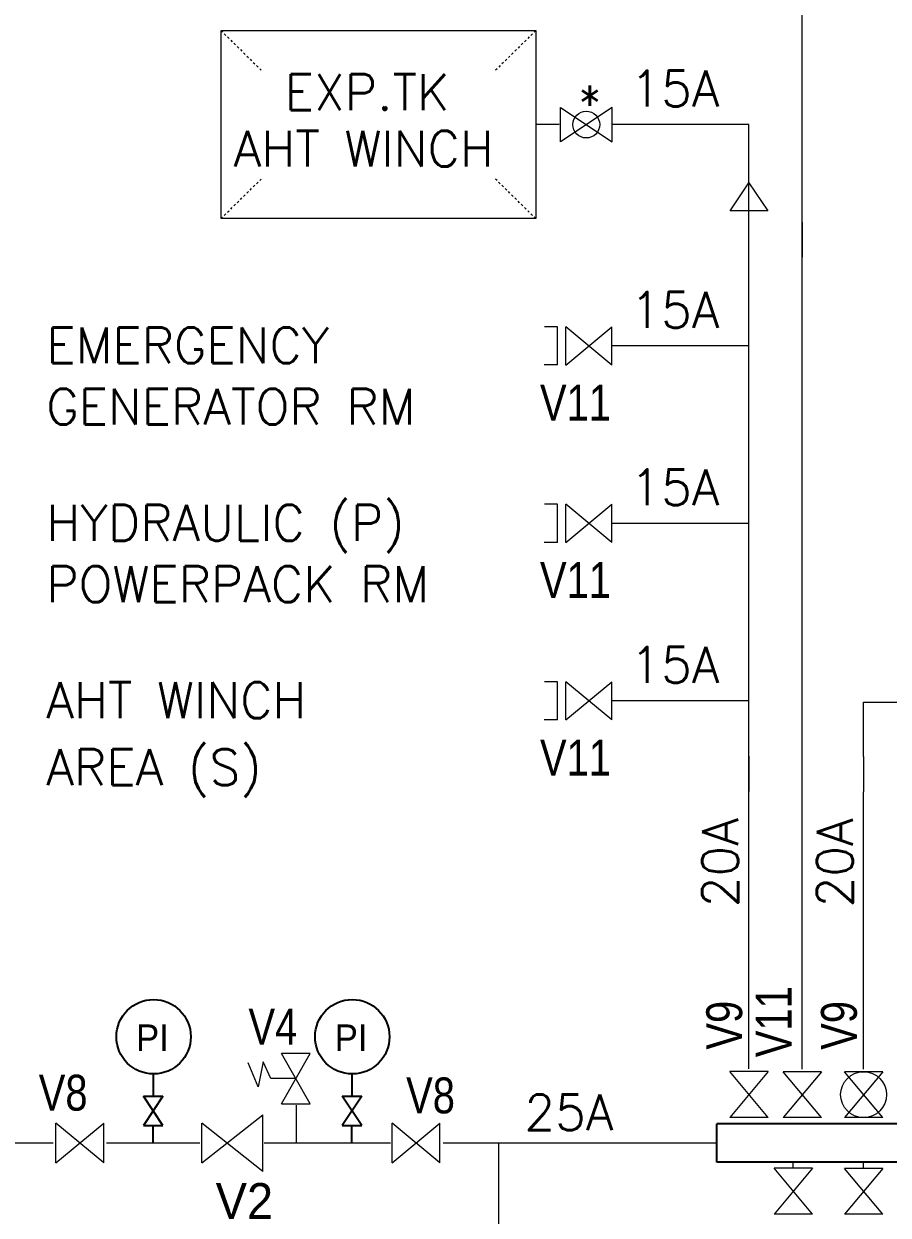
# Model space of a CAD drawing. Extents: x 475189 to 476029, y 1007718 to 1008015.
# Drawn here: x 475831.2 to 475869.4, y 1007784 to 1007836.6 of the extents above; entities that cross this region are included whole.
import ezdxf
from ezdxf.enums import TextEntityAlignment as Align

# ---------------------------------------------------------------- set-up
doc = ezdxf.new("R2010")
doc.units = 0
doc.header["$LTSCALE"] = 4
doc.header["$MEASUREMENT"] = 0
doc.linetypes.add('AUSGEZOGEN', pattern=[0])
doc.linetypes.add('CENTER', pattern=[2, 1.25, -0.25, 0.25, -0.25])
doc.layers.get('0').update_dxf_attribs({"linetype": 'CONTINUOUS', "lineweight": 0})
for name, color, linetype in [('1', 7, 'CONTINUOUS'), ('2', 3, 'AUSGEZOGEN'), ('25', 3, 'AUSGEZOGEN'), ('35', 7, 'AUSGEZOGEN'), ('50', 4, 'AUSGEZOGEN')]:
    doc.layers.add(name, color=color, linetype=linetype)
doc.layers.add('R.B', color=6, linetype='CONTINUOUS', lineweight=0)
doc.styles.add('ROMANS', font='ROMANS.SHX')
doc.styles.get("Standard").update_dxf_attribs({"font": '', "width": 0.95, "height": 200})
doc.styles.get('Standard').set_extended_font_data('Gulim')

# ---------------------------------------------------------------- blocks, each defined once
blk = doc.blocks.new('A$C07fd2cc2')
at = {"color": 8}
for p, q in [((22416.5, 6342.6), (22416.5, 12911.2)), ((19987.5, 10683.1), (21302.8, 10683.1)), ((19987.5, 9897.4), (19987.5, 10683.1)), ((21302.8, 10683.1), (21302.8, 9897.4)), ((21406, 10218.2), (21406, 10362.2)), ((21406, 10362.2), (21622, 10218.2)), ((21622, 10362.2), (21406, 10218.2)), ((21622, 10218.2), (21622, 10362.2)), ((21400.1, 10290.2), (21302.8, 10290.2)), ((22193.6, 10290.2), (21618.9, 10290.2)), ((22193.6, 7397.7), (22193.6, 10290.2)), ((22115, 9929.7), (22193.6, 10047.5)), ((22193.6, 10047.5), (22272.1, 9929.7)), ((22272.1, 9929.7), (22115, 9929.7)), ((21302.8, 9897.4), (19987.5, 9897.4)), ((22416.5, 9883), (22416.5, 9735.8)), ((21393.3, 9445.6), (21339.3, 9445.6)), ((21393.3, 9285.9), (21393.3, 9445.6)), ((21621.2, 9285.5), (21429.2, 9445.5)), ((21429.2, 9285.5), (21621.2, 9445.5)), ((21429.2, 9285.5), (21429.2, 9445.5)), ((21621.2, 9285.5), (21621.2, 9445.5)), ((22193.6, 9365.5), (21621.2, 9365.5)), ((21393.3, 9285.9), (21338.3, 9285.9)), ((21393.3, 8703.8), (21339.3, 8703.8)), ((21393.3, 8544.1), (21393.3, 8703.8)), ((21429.2, 8543.8), (21429.2, 8703.8)), ((21429.2, 8543.8), (21621.2, 8703.8)), ((21621.2, 8543.8), (21429.2, 8703.8)), ((21621.2, 8543.8), (21621.2, 8703.8)), ((22193.6, 8623.8), (21621.2, 8623.8)), ((21393.3, 8544.1), (21338.3, 8544.1)), ((21393.3, 7962), (21339.3, 7962)), ((21393.3, 7802.3), (21393.3, 7962)), ((21621.2, 7802), (21429.2, 7962)), ((21429.2, 7802), (21621.2, 7962)), ((21429.2, 7802), (21429.2, 7962)), ((21621.2, 7802), (21621.2, 7962)), ((22193.6, 7882), (21621.2, 7882)), ((22672.9, 7876.7), (28419.1, 7876.7)), ((22672.9, 7649.3), (22672.9, 7876.7)), ((21393.3, 7802.3), (21338.3, 7802.3)), ((22193.6, 7650.2), (22193.6, 7503)), ((22672.9, 7649.3), (22672.9, 7502.2)), ((22672.9, 6342.6), (22672.9, 7502.2)), ((22193.6, 6343.5), (22193.6, 7397.7)), ((20164, 6373.6), (20142.9, 6269)), ((20196.3, 6302.9), (20164, 6373.6)), ((20360.5, 6197.9), (20240.5, 6407.9)), ((20240.5, 6197.9), (20360.5, 6407.9)), ((20360.5, 6407.9), (20240.5, 6407.9)), ((20142.9, 6269), (20101, 6369.6)), ((22273.6, 6332.8), (22113.6, 6140.8)), ((22273.6, 6140.8), (22113.6, 6332.8)), ((22273.6, 6332.8), (22113.6, 6332.8)), ((22496.5, 6332), (22336.5, 6140)), ((22496.5, 6140), (22336.5, 6332)), ((22496.5, 6332), (22336.5, 6332)), ((22752.9, 6332), (22592.9, 6140)), ((22752.9, 6140), (22592.9, 6332)), ((22752.9, 6332), (22592.9, 6332)), ((20300.5, 6302.9), (20196.3, 6302.9)), ((20240.5, 6197.9), (20360.5, 6197.9)), ((20301, 6192.6), (20301, 6033.9)), ((19907.2, 5950.6), (20162, 6151)), ((20162, 5914.7), (20162, 6151)), ((22273.6, 6140.8), (22113.6, 6140.8)), ((22496.5, 6140), (22336.5, 6140)), ((22752.9, 6140), (22592.9, 6140)), ((19297.7, 5950.6), (19297.7, 6117.3)), ((19497.7, 5950.6), (19297.7, 6117.3)), ((19297.7, 5950.6), (19497.7, 6117.3)), ((19497.7, 5950.6), (19497.7, 6117.3)), ((20162, 5914.7), (19907.2, 6117.3)), ((19907.2, 5950.6), (19907.2, 6117.3)), ((20702.2, 5950.6), (20702.2, 6117.3)), ((20702.2, 5950.6), (20902.2, 6117.3)), ((20902.2, 5950.6), (20702.2, 6117.3)), ((20902.2, 5950.6), (20902.2, 6117.3)), ((19285.6, 6033.9), (18309.3, 6033.9)), ((19899.2, 6033.9), (19509.1, 6033.9)), ((20695.6, 6033.9), (20167.8, 6033.9)), ((22058.9, 6033.9), (20915.5, 6033.9)), ((21147.6, 6033.9), (21147.6, 5469.5)), ((22459.2, 5736.8), (22299.2, 5928.8)), ((22459.2, 5928.8), (22299.2, 5736.8)), ((22459.2, 5928.8), (22299.2, 5928.8)), ((22379.2, 5928.8), (22379.2, 5953.9)), ((22752.9, 5735.9), (22592.9, 5927.9)), ((22752.9, 5927.9), (22592.9, 5735.9)), ((22752.9, 5927.9), (22592.9, 5927.9)), ((22672.9, 5927.9), (22672.9, 5953.9)), ((22459.2, 5736.8), (22299.2, 5736.8)), ((22752.9, 5735.9), (22592.9, 5735.9))]:
    blk.add_line(p, q, dxfattribs=at)
at = {"color": 8, "linetype": 'CENTER'}
for p, q in [((19987.5, 10683.1), (20155.6, 10517.6)), ((21302.8, 10683.1), (21134.7, 10517.6)), ((19987.5, 9897.4), (20155.6, 10062.8)), ((21302.8, 9897.4), (21134.7, 10062.8))]:
    blk.add_line(p, q, dxfattribs=at)
at = {"color": 8}
for centre, radius in [((21514, 10290.2), 55.9), ((22672.9, 6236), 96)]:
    blk.add_circle(centre, radius, dxfattribs=at)
at = {"layer": '1', "color": 8}
for p, q in [((23079.6, 6113.9), (22058.9, 6113.9)), ((22058.9, 5953.9), (22058.9, 6113.9)), ((23079.6, 5953.9), (22058.9, 5953.9))]:
    blk.add_line(p, q, dxfattribs=at)
at = {"layer": '2', "color": 8}
for p, q in [((19704.1, 6322.4), (19704.1, 6229.1)), ((20534.4, 6322.4), (20534.4, 6229.1)), ((19745, 6229.1), (19663.3, 6106.6)), ((19745, 6106.6), (19663.3, 6229.1)), ((19663.3, 6229.1), (19745, 6229.1)), ((20575.3, 6229.1), (20493.6, 6106.6)), ((20575.3, 6106.6), (20493.6, 6229.1)), ((20493.6, 6229.1), (20575.3, 6229.1)), ((19663.3, 6106.6), (19745, 6106.6)), ((19704.1, 6033.9), (19704.1, 6106.6)), ((20493.6, 6106.6), (20575.3, 6106.6)), ((20534.4, 6033.9), (20534.4, 6106.6))]:
    blk.add_line(p, q, dxfattribs=at)
at = {"layer": '25', "color": 8}
for centre in [(19705.7, 6478), (20536, 6478)]:
    blk.add_circle(centre, 155.6, dxfattribs=at)
at = {"color": 8, "style": 'ROMANS'}
for s, p in [('15A', (21697.9, 10365.8)), ('EXP.TK', (20254.2, 10350.6)), ('*', (21476.8, 10303.9)), ('AHT WINCH', (20040.8, 10114.5)), ('15A', (21697.9, 9441.1)), ('EMERGENCY', (19257.6, 9292.9)), ('GENERATOR RM', (19257.6, 9036.4)), ('15A', (21697.9, 8699.3)), ('HYDRAULIC (P)', (19257.6, 8551.1)), ('POWERPACK RM', (19257.6, 8294.6)), ('15A', (21697.9, 7957.5)), ('AHT WINCH ', (19257.6, 7809.3)), ('AREA (S)', (19257.6, 7529.6)), ('25A', (21255, 6087.3))]:
    blk.add_text(s, height=150, dxfattribs=at).set_placement(p)
for p in [(22148.2, 7019.1), (22627.5, 7018.3)]:
    blk.add_text('20A', height=150, rotation=90, dxfattribs=at).set_placement(p)
at = {"layer": '35', "color": 8}
for p in [(19700.8, 6473.9), (20531.1, 6473.9)]:
    blk.add_text('PI', height=111.11, dxfattribs=at).set_placement(p, align=Align.MIDDLE)
at = {"layer": '50', "color": 8, "width": 0.85}
for s, p in [('V11', (21617.2, 9053.4)), ('V11', (21617.2, 8311.6)), ('V11', (21617.2, 7569.8)), ('V4', (20306.3, 6445.2)), ('V8', (19429.8, 6169.4)), ('V8', (20965.1, 6157.9))]:
    blk.add_text(s, height=150, dxfattribs=at).set_placement(p, align=Align.RIGHT)
for s, p in [('V11', (22372.1, 6689.3)), ('V9', (22165.4, 6628.3)), ('V9', (22644.7, 6627.5))]:
    blk.add_text(s, height=150, rotation=90, dxfattribs=at).set_placement(p, align=Align.RIGHT)
at = {"layer": '50', "color": 8}
blk.add_text('V2', height=150, dxfattribs=at).set_placement((20205.1, 5716.5), align=Align.RIGHT)

msp = doc.modelspace()

# ---------------------------------------------------------------- block references
at = {"layer": 'R.B', "xscale": 0.01057760885816948, "yscale": 0.01057760885816948, "zscale": 0.01057760885816948}
msp.add_blockref('A$C07fd2cc2', (475628.506, 1007723.332), dxfattribs=at)

doc.saveas('drawing.dxf')
